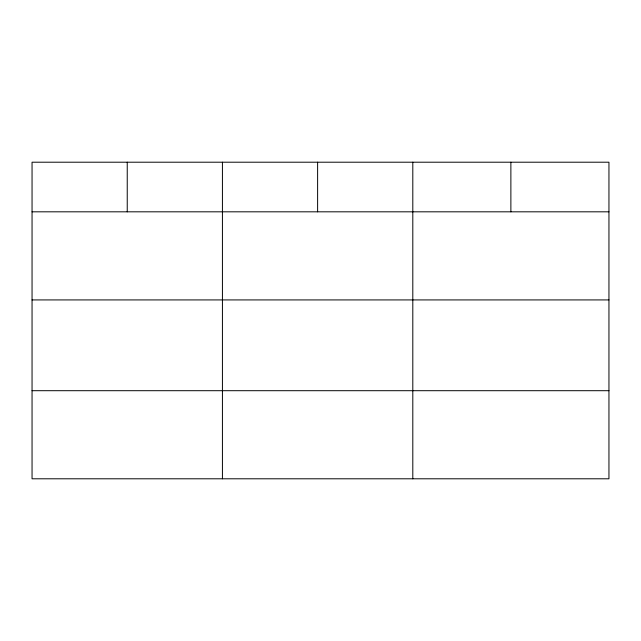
<?xml version="1.0" encoding="UTF-8"?>
<svg xmlns="http://www.w3.org/2000/svg" width="641" height="641" viewBox="0 0 641 641"><rect width="100%" height="100%" fill="white"/><g stroke="black" fill="none" stroke-linecap="round" stroke-linejoin="round"><path stroke-width="0.96" d="M608.95 299.924L608.95 162.205L32.05 162.205L32.05 478.795L608.95 478.795L608.95 299.924L32.05 299.924M32.05 211.818L608.95 211.818M32.05 390.698L608.95 390.698M510.877 162.205L510.877 211.818M412.804 162.205L412.804 478.795M317.615 162.205L317.615 211.818M222.427 162.205L222.427 478.795M127.239 162.205L127.239 211.818"/></g></svg>
